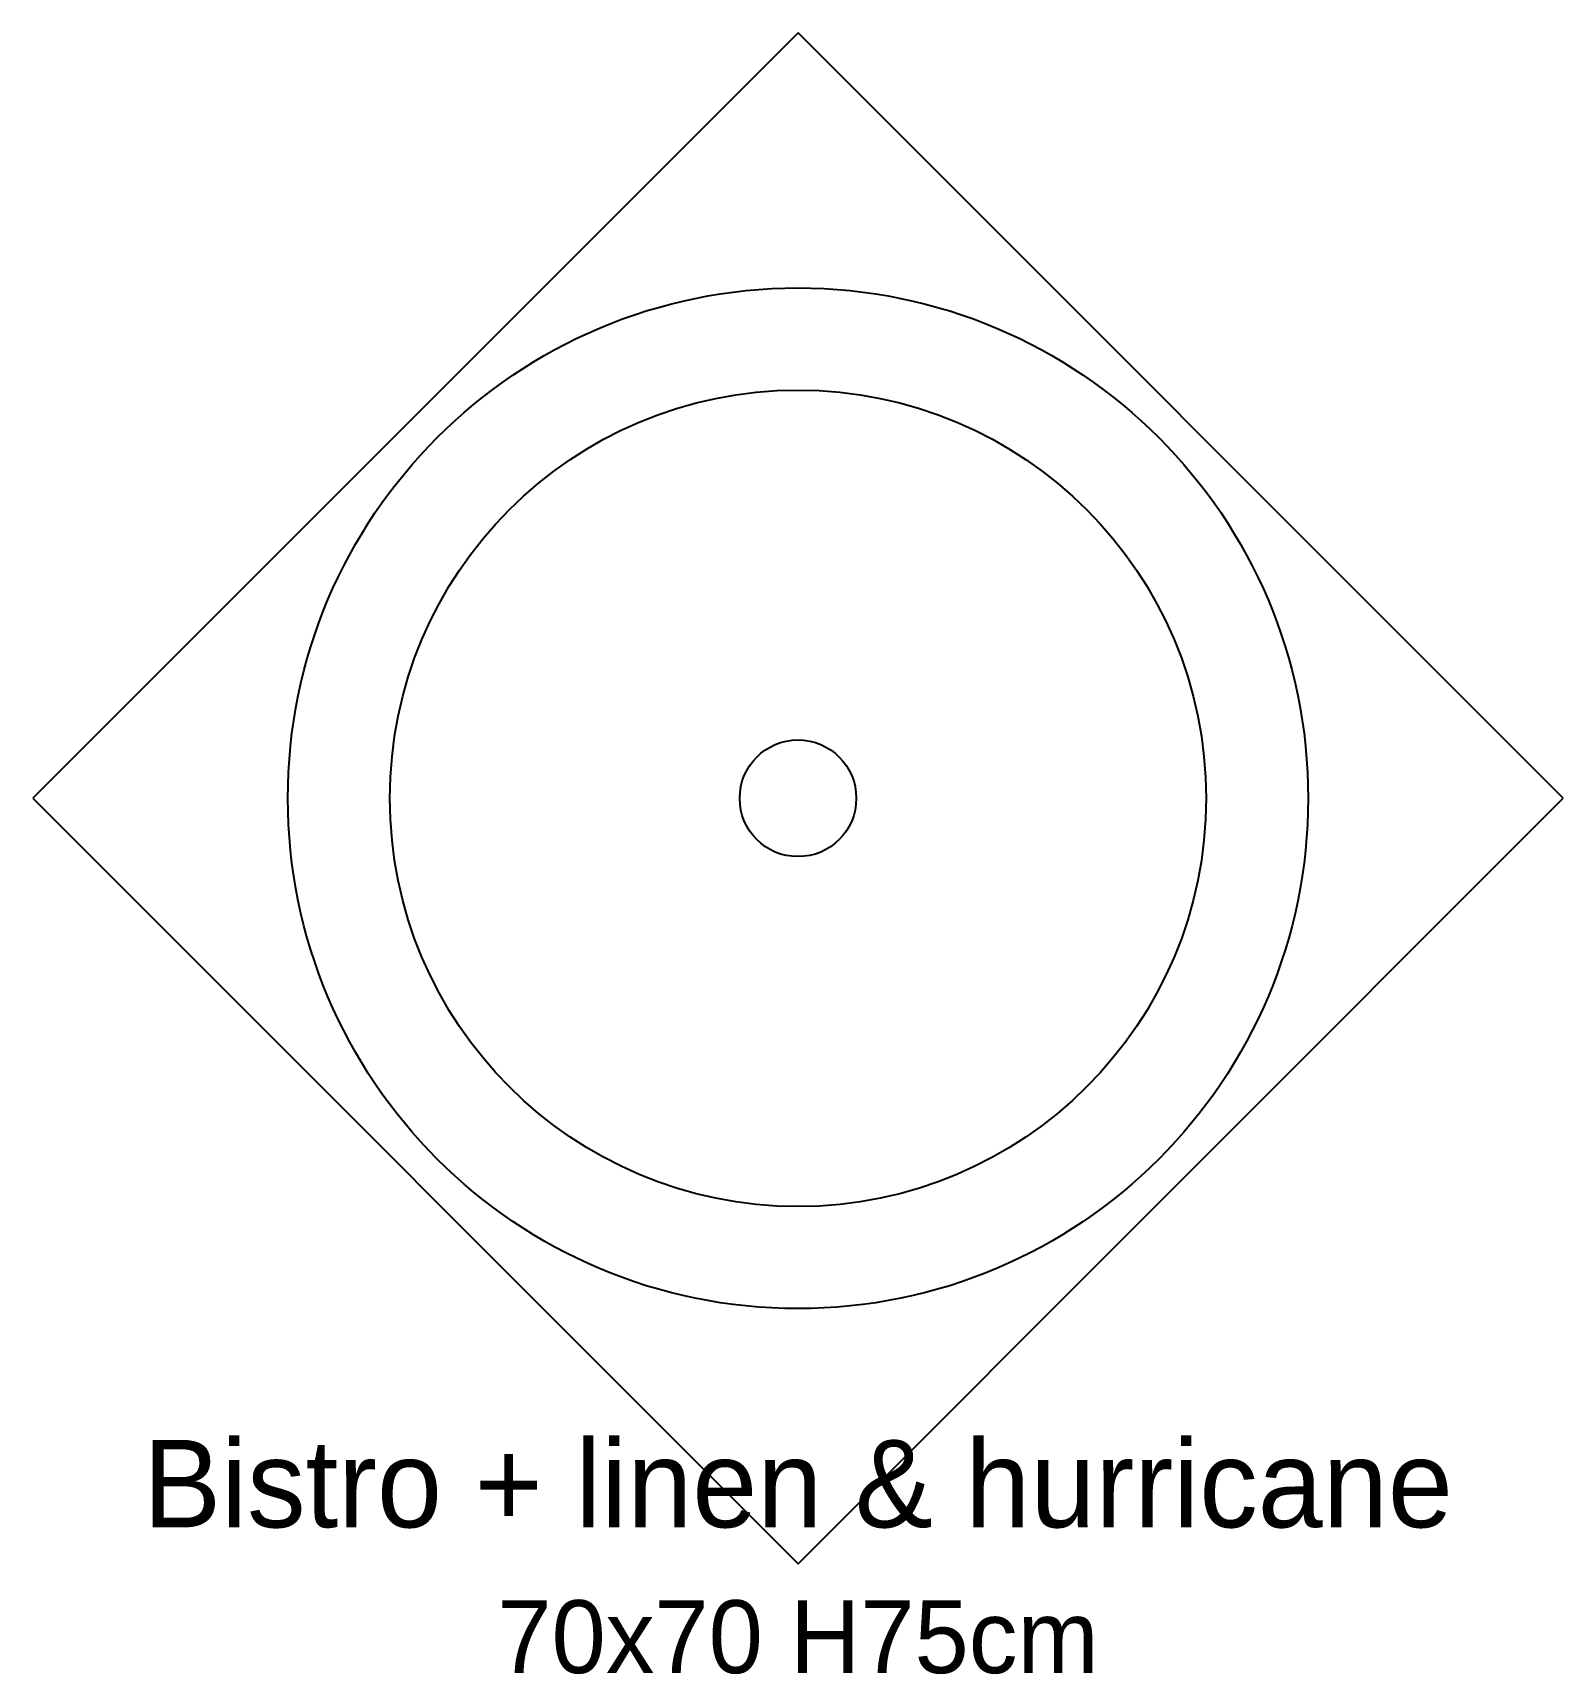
# Model space of a CAD drawing. Header units: centimetres. Extents: x -52 to 52, y -60 to 52.
import ezdxf
from ezdxf.enums import TextEntityAlignment as Align

# ---------------------------------------------------------------- set-up
doc = ezdxf.new("R2010")
doc.units = ezdxf.units.CM

# ---------------------------------------------------------------- blocks, each defined once
blk = doc.blocks.new('BISTRO_CANDLE')
at = {"layer": 'FURN_BISTRO'}
for p, q in [((0, 52.5), (-52.5, 0)), ((52.5, 0), (0, 52.5)), ((-52.5, 0), (0, -52.5)), ((0, -52.5), (52.5, 0))]:
    blk.add_line(p, q, dxfattribs=at)
for radius in [35, 28, 4]:
    blk.add_circle((0, 0), radius, dxfattribs=at)

msp = doc.modelspace()

# ---------------------------------------------------------------- block references
at = {"layer": 'FURN_BISTRO'}
msp.add_blockref('BISTRO_CANDLE', (0, 0), dxfattribs=at)

# ---------------------------------------------------------------- texts
at = {"layer": 'LABELS'}
for s, height, p in [('Bistro + linen & hurricane', 6, (0, -50)), ('70x70 H75cm', 5, (0, -60))]:
    msp.add_text(s, height=height, dxfattribs=at).set_placement(p, align=Align.CENTER)

doc.saveas('drawing.dxf')
